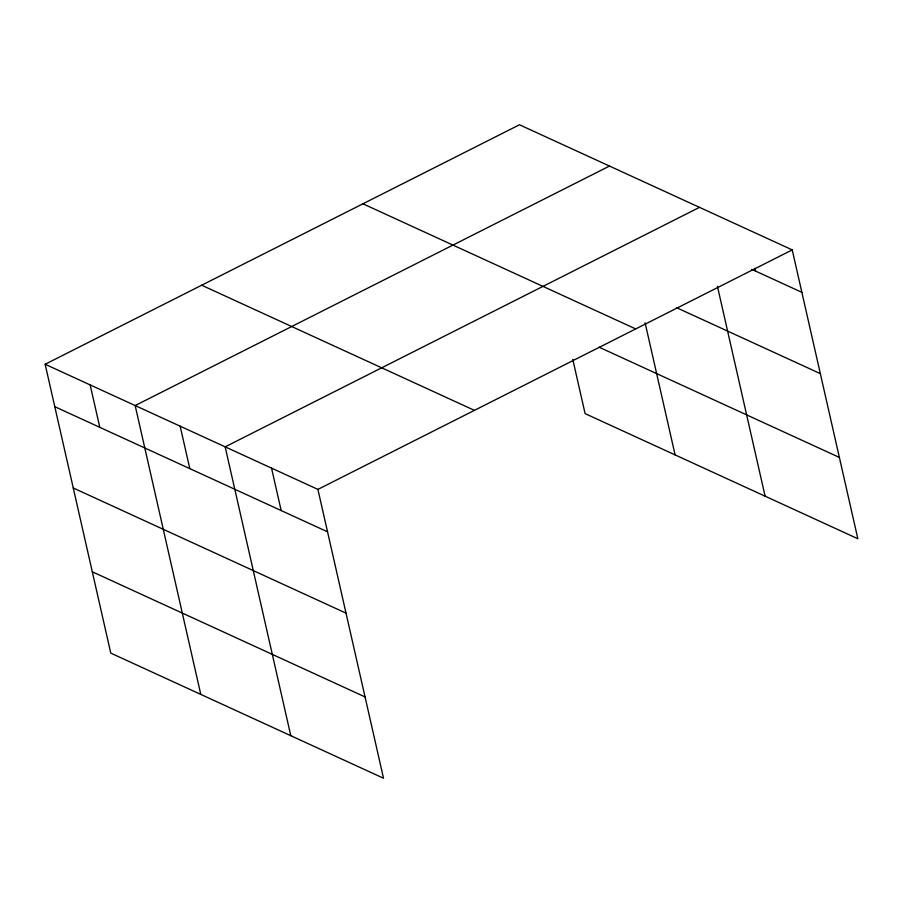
<?xml version="1.0" encoding="UTF-8"?>
<svg xmlns="http://www.w3.org/2000/svg" width="903" height="903" viewBox="0 0 903 903"><rect width="100%" height="100%" fill="white"/><g stroke="black" fill="none" stroke-linecap="round" stroke-linejoin="round"><path stroke-width="1.35" d="M45.15 364.259L317.901 489.392L383.527 778.239L110.776 653.106L45.15 364.259L519.473 124.761L792.224 249.894L857.85 538.741L585.099 413.608L572.784 359.394M609.48 166.062L135.157 405.56L200.782 694.396M699.486 207.351L225.163 446.85L290.789 735.685M317.901 489.392L792.224 249.894M751.736 269.331L801.864 292.324M676.347 307.584L820.342 373.639M362.95 203.796L635.701 328.929M599.129 347.204L839.372 457.426M201.674 285.224L474.425 410.357M54.79 406.689L327.541 531.822M73.267 488.004L346.018 613.137M92.298 571.791L365.049 696.924M754.874 268.315L755.495 271.058M717.445 286.375L765.112 496.187M645.092 322.766L675.105 454.898M271.532 468.126L281.172 510.556M180.16 426.205L189.799 468.634M90.153 384.915L99.793 427.345"/></g></svg>
